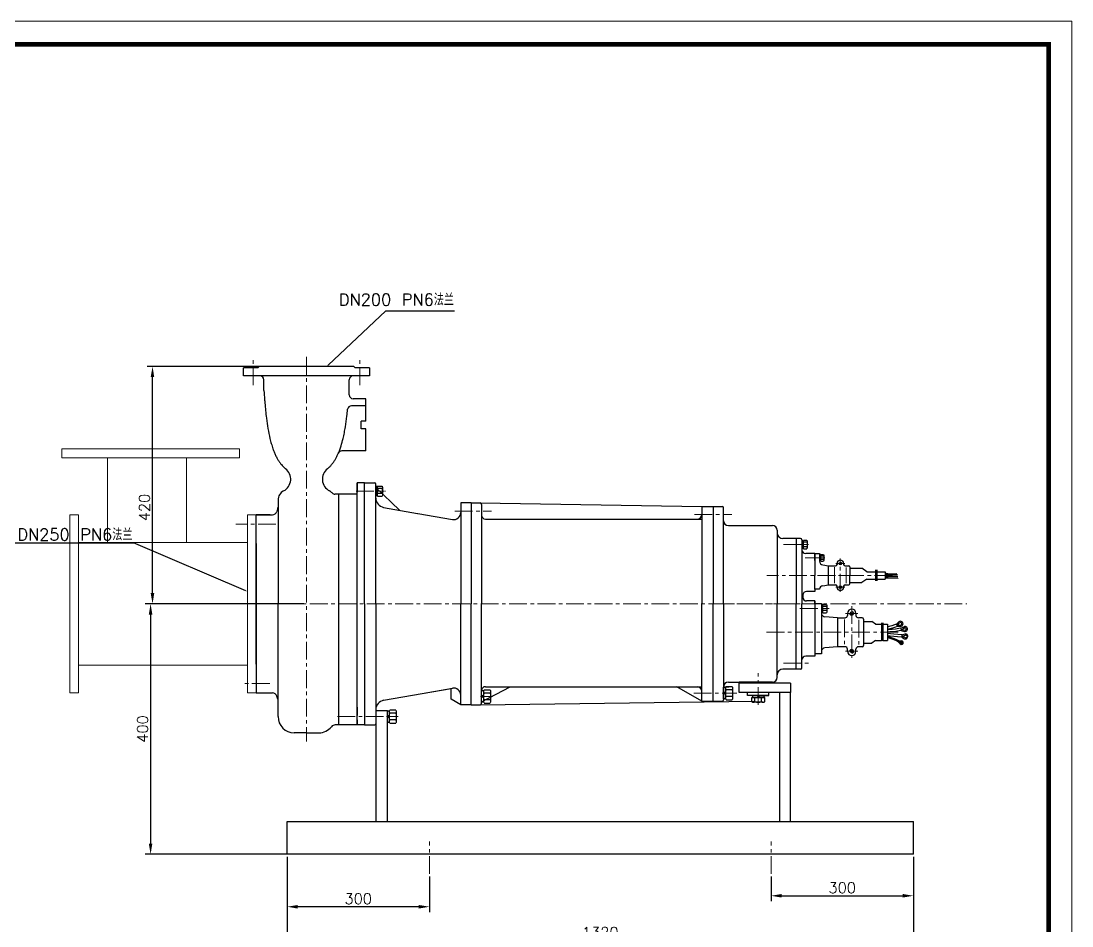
# Model space of a CAD drawing. Header units: millimetres. Extents: x 1533 to 5666, y 876 to 3797.
# Drawn here: x 3451 to 5666, y 1891 to 3797 of the extents above; entities that cross this region are included whole.
import ezdxf
from ezdxf import colors
from ezdxf.entities.mleader import LeaderData, LeaderLine
from ezdxf.enums import TextEntityAlignment as Align
from ezdxf.math import Vec2, Vec3

# ---------------------------------------------------------------- set-up
doc = ezdxf.new("R2010")
doc.units = ezdxf.units.MM
doc.header["$LTSCALE"] = 30
for name, pattern in [('F', [0.75, 0.5, -0.25]), ('G', [2, 1.25, -0.25, 0.25, -0.25]), ('PHANTOM', [2.5, 1.25, -0.25, 0.25, -0.25, 0.25, -0.25]), ('点画线', [18, 12, -2, 2, -2])]:
    doc.linetypes.add(name, pattern=pattern)
for name, color, linetype, lineweight in [('01', 7, 'Continuous', 30), ('02', 1, 'Continuous', 15), ('03C', 3, 'Continuous', 15), ('05', 4, 'G', 15), ('中心线层', 1, '点画线', 15), ('尺寸线层', 3, 'Continuous', 15), ('粗实线层', 7, 'Continuous', 30)]:
    doc.layers.add(name, color=color, linetype=linetype, lineweight=lineweight)
for name, color, linetype in [('04', 2, 'F'), ('16', 7, 'Continuous'), ('2细线层', 4, 'Continuous'), ('6文字层', 3, 'Continuous'), ('XS', 7, 'Continuous'), ('图层1', 3, 'PHANTOM')]:
    doc.layers.add(name, color=color, linetype=linetype)
doc.styles.get("Standard").update_dxf_attribs({"font": 'txt', "bigfont": 'gbcbig.shx'})
doc.dimstyles.new('ISO-25', dxfattribs={"dimtxt": 2.5, "dimasz": 2.5, "dimexe": 1.25, "dimexo": 0.625, "dimtad": 1, "dimtxsty": 'Standard', "dimcen": 2.5, "dimadec": 0, "dimazin": 0, "dimtfac": 1, "dimtmove": 0, "dimatfit": 3, "dimfxl": 1, "dimarcsym": 0})

# ---------------------------------------------------------------- blocks, each defined once
blk = doc.blocks.new('1')
at = {"const_width": 9.31}
blk.add_lwpolyline([(76664.4, 9220.5), (80296.5, 9220.5), (80296.5, 6547.7), (76664.4, 6547.7)], close=True, dxfattribs=at)
at = {"layer": '尺寸线层'}
for p in [(76431.6, 9267), (80343, 6501.1)]:
    blk.add_line(p, (80343, 9267), dxfattribs=at)
at = {"layer": '2细线层', "ltscale": 0.5, "width": 0.707}
for tag, p in [('比例', (80241.9, 6756.8)), ('设计', (78860.9, 6706.9)), ('标准化', (79205.2, 6708.2)), ('校对', (78859.8, 6663.9)), ('审定', (79208.1, 6663.5)), ('审核', (78858.1, 6615.9)), ('批准', (79209.6, 6615.8)), ('会签', (78857, 6571.6)), ('日期', (79210.6, 6572))]:
    blk.add_attdef(tag, text='', height=32.6, dxfattribs=at).set_placement(p, align=Align.MIDDLE_CENTER)
at = {"layer": '6文字层', "width": 0.707}
blk.add_attdef('代号', (76966, 9184), '', height=46.6, rotation=180, dxfattribs=at)
at = {"layer": '6文字层', "ltscale": 0.5, "width": 0.707}
blk.add_attdef('编码', text='', height=46.6, dxfattribs=at).set_placement((79516, 6587.8), align=Align.MIDDLE_CENTER)
at = {"layer": '尺寸线层'}
for tag, height, width, p in [('图号', 46.6, 0.707, (80016.1, 6899.9)), ('图样名称', 46.6, 0.707, (79517.2, 6858.4)), ('重量', 32.6, 0.707, (80124.7, 6756.9)), ('材料', 46.6, 0.707, (79518.9, 6698.8)), ('杭州西子泵业有限公司', 65.2, 0.6, (80011.8, 6606.5))]:
    blk.add_attdef(tag, text='', height=height, dxfattribs=dict(at, width=width)).set_placement(p, align=Align.MIDDLE_CENTER)
blk = doc.blocks.new('*U4', base_point=(34.3, 23.6))
at = {"layer": '01'}
for p, q in [((34.3, 27.7), (22.1, 27.7)), ((22.1, 27.7), (22.1, 23.6)), ((22.1, 23.6), (34.3, 23.6)), ((34.3, 23.6), (31.9, 27.7)), ((34.3, 27.7), (36.6, 23.6)), ((46.5, 27.7), (34.3, 27.7)), ((34.3, 23.6), (46.5, 23.6)), ((46.5, 23.6), (46.5, 27.7))]:
    blk.add_line(p, q, dxfattribs=at)
at = {"layer": '05'}
blk.add_line((34.3, 29.8), (34.3, 21.5), dxfattribs=at)
blk = doc.blocks.new('*X5')
at = {"layer": '中心线层', "linetype": '点画线', "lineweight": 18}
blk.add_line((0, -4), (0, 18.8), dxfattribs=at)
at = {"layer": '粗实线层'}
for p, q in [((-13.9, 1), (-13.9, 13.8)), ((10.4, 14.8), (-10.4, 14.8)), ((10.4, 0), (-10.4, 0)), ((-6.9, 13.8), (-6.9, 1)), ((6.9, 13.8), (6.9, 1)), ((10.4, 0), (10.4, 0)), ((13.9, 1), (13.9, 13.8))]:
    blk.add_line(p, q, dxfattribs=at)
for centre, radius, start, end in [((-10.4, 8.4), 6.38, 57.1328, 122.8672), ((-10.4, 6.4), 6.38, 237.1328, 302.8672), ((0, -9.2), 24, 73.2213, 106.7787), ((0, 24), 24, 253.2213, 286.7787), ((10.4, 8.4), 6.38, 57.1328, 122.8672), ((10.4, 6.4), 6.38, 237.1328, 302.8672)]:
    blk.add_arc(centre, radius, start, end, dxfattribs=at)
blk = doc.blocks.new('*X3')
at = {"layer": '中心线层', "linetype": '点画线', "lineweight": 18}
blk.add_line((0, -3), (0, 13.8), dxfattribs=at)
at = {"layer": '粗实线层'}
for p, q in [((-10.4, 0.8), (-10.4, 10)), ((7.8, 10.8), (-7.8, 10.8)), ((7.8, 0), (-7.8, 0)), ((-5.2, 10), (-5.2, 0.8)), ((5.2, 10), (5.2, 0.8)), ((7.8, 0), (7.8, 0)), ((10.4, 0.8), (10.4, 10))]:
    blk.add_line(p, q, dxfattribs=at)
for centre, radius, start, end in [((-7.8, 6), 4.79, 57.1328, 122.8672), ((-7.8, 4.8), 4.79, 237.1328, 302.8672), ((0, -7.2), 18, 73.2213, 106.7787), ((0, 18), 18, 253.2213, 286.7787), ((7.8, 6), 4.79, 57.1328, 122.8672), ((7.8, 4.8), 4.79, 237.1328, 302.8672)]:
    blk.add_arc(centre, radius, start, end, dxfattribs=at)
blk = doc.blocks.new('*U6', base_point=(34.3, 23.6))
at = {"layer": '01'}
for p, q in [((34.3, 27.7), (22.1, 27.7)), ((22.1, 27.7), (22.1, 23.6)), ((22.1, 23.6), (34.3, 23.6)), ((34.3, 23.6), (31.9, 27.7)), ((34.3, 27.7), (36.6, 23.6)), ((46.5, 27.7), (34.3, 27.7)), ((34.3, 23.6), (46.5, 23.6)), ((46.5, 23.6), (46.5, 27.7))]:
    blk.add_line(p, q, dxfattribs=at)
at = {"layer": '05'}
blk.add_line((34.3, 29.8), (34.3, 21.5), dxfattribs=at)
blk = doc.blocks.new('*X7')
at = {"layer": '中心线层', "linetype": '点画线', "lineweight": 18}
blk.add_line((0, -4), (0, 18.8), dxfattribs=at)
at = {"layer": '粗实线层'}
for p, q in [((-13.9, 1), (-13.9, 13.8)), ((10.4, 14.8), (-10.4, 14.8)), ((10.4, 0), (-10.4, 0)), ((-6.9, 13.8), (-6.9, 1)), ((6.9, 13.8), (6.9, 1)), ((10.4, 0), (10.4, 0)), ((13.9, 1), (13.9, 13.8))]:
    blk.add_line(p, q, dxfattribs=at)
for centre, radius, start, end in [((-10.4, 8.4), 6.38, 57.1328, 122.8672), ((-10.4, 6.4), 6.38, 237.1328, 302.8672), ((0, -9.2), 24, 73.2213, 106.7787), ((0, 24), 24, 253.2213, 286.7787), ((10.4, 8.4), 6.38, 57.1328, 122.8672), ((10.4, 6.4), 6.38, 237.1328, 302.8672)]:
    blk.add_arc(centre, radius, start, end, dxfattribs=at)
blk = doc.blocks.new('*X8')
at = {"layer": '中心线层', "linetype": '点画线', "lineweight": 18}
blk.add_line((0, -3), (0, 13.8), dxfattribs=at)
at = {"layer": '粗实线层'}
for p, q in [((-10.4, 0.8), (-10.4, 10)), ((7.8, 10.8), (-7.8, 10.8)), ((7.8, 0), (-7.8, 0)), ((-5.2, 10), (-5.2, 0.8)), ((5.2, 10), (5.2, 0.8)), ((7.8, 0), (7.8, 0)), ((10.4, 0.8), (10.4, 10))]:
    blk.add_line(p, q, dxfattribs=at)
for centre, radius, start, end in [((-7.8, 6), 4.79, 57.1328, 122.8672), ((-7.8, 4.8), 4.79, 237.1328, 302.8672), ((0, -7.2), 18, 73.2213, 106.7787), ((0, 18), 18, 253.2213, 286.7787), ((7.8, 6), 4.79, 57.1328, 122.8672), ((7.8, 4.8), 4.79, 237.1328, 302.8672)]:
    blk.add_arc(centre, radius, start, end, dxfattribs=at)
blk = doc.blocks.new('*X10')
at = {"layer": '中心线层', "linetype": '点画线', "lineweight": 18}
blk.add_line((0, -2.5), (0, 10.9), dxfattribs=at)
at = {"layer": '粗实线层'}
for p, q in [((-9.2, 0.7), (-9.2, 7.7)), ((6.9, 8.4), (-6.9, 8.4)), ((6.9, 0), (-6.9, 0)), ((-4.6, 7.7), (-4.6, 0.7)), ((4.6, 7.7), (4.6, 0.7)), ((6.9, 0), (6.9, 0)), ((9.2, 0.7), (9.2, 7.7))]:
    blk.add_line(p, q, dxfattribs=at)
for centre, radius, start, end in [((-6.9, 4.4), 4.02, 54.97, 125.03), ((-6.9, 4), 4.02, 234.97, 305.03), ((0, -6.6), 15, 72.0661, 107.9339), ((0, 15), 15, 252.0661, 287.9339), ((6.9, 4.4), 4.02, 54.97, 125.03), ((6.9, 4), 4.02, 234.97, 305.03)]:
    blk.add_arc(centre, radius, start, end, dxfattribs=at)
blk = doc.blocks.new('*X9')
at = {"layer": '中心线层', "linetype": '点画线', "lineweight": 18}
blk.add_line((0, -3), (0, 5.1), dxfattribs=at)
at = {"layer": '粗实线层'}
for p, q in [((-6.1, 2.1), (6.1, 2.1)), ((-6.1, 0), (-6.1, 2.1)), ((-6.1, 0), (6.1, 0)), ((-0.5, 0), (-1.1, 2.1)), ((0.5, 0.3), (0, 2.1)), ((0.5, 0), (0.5, 0.3)), ((6.1, 0), (6.1, 2.1))]:
    blk.add_line(p, q, dxfattribs=at)
blk = doc.blocks.new('*D11')
at = {"layer": 'Defpoints', "color": 0, "transparency": 16777216}
for p in [(3727.8, 3069.3), (4052.4, 3069.3), (4052.4, 2569.3)]:
    blk.add_point(p, dxfattribs=at)
at = {"layer": '尺寸线层', "color": 0, "lineweight": -2, "transparency": 16777216}
for p, q in [((4046.8, 3069.3), (3716.5, 3069.3)), ((3727.8, 2591.8), (3727.8, 3046.8)), ((4046.8, 2569.3), (3716.5, 2569.3))]:
    blk.add_line(p, q, dxfattribs=at)
at = {"layer": '尺寸线层', "color": 0, "transparency": 16777216}
for points in [[(3724, 3046.8), (3731.5, 3046.8), (3727.8, 3069.3)], [(3724, 2591.8), (3731.5, 2591.8), (3727.8, 2569.3)]]:
    blk.add_solid(points, dxfattribs=at)
at = {"layer": '尺寸线层', "color": 0, "transparency": 16777216, "insert": (3710.9, 2772.2), "char_height": 22.5, "attachment_point": 5, "rotation": 90, "bg_fill": 3, "box_fill_scale": 1.1, "bg_fill_color": 256, "bg_fill_true_color": 13158600, "bg_fill_transparency": 0}
blk.add_mtext('\\A1;420', dxfattribs=at)
blk = doc.blocks.new('*D12')
at = {"layer": 'Defpoints', "color": 0, "transparency": 16777216}
for p in [(3819.5, 2569.3), (3723.8, 2041.9), (4064.6, 2041.9)]:
    blk.add_point(p, dxfattribs=at)
at = {"layer": '尺寸线层', "color": 0, "lineweight": -2, "transparency": 16777216}
for p, q in [((3813.8, 2569.3), (3712.5, 2569.3)), ((3723.8, 2546.8), (3723.8, 2064.4)), ((4059, 2041.9), (3712.5, 2041.9))]:
    blk.add_line(p, q, dxfattribs=at)
at = {"layer": '尺寸线层', "color": 0, "transparency": 16777216}
for points in [[(3720, 2546.8), (3727.5, 2546.8), (3723.8, 2569.3)], [(3720, 2064.4), (3727.5, 2064.4), (3723.8, 2041.9)]]:
    blk.add_solid(points, dxfattribs=at)
at = {"layer": '尺寸线层', "color": 0, "transparency": 16777216, "insert": (3706.9, 2305.6), "char_height": 22.5, "attachment_point": 5, "rotation": 90, "bg_fill": 3, "box_fill_scale": 1.1, "bg_fill_color": 256, "bg_fill_true_color": 13158600, "bg_fill_transparency": 16516296}
blk.add_mtext('\\A1;400', dxfattribs=at)
blk = doc.blocks.new('*D23')
at = {"layer": 'Defpoints', "color": 0, "transparency": 16777216}
for p in [(4011.4, 2041.9), (5331.4, 2041.9), (5331.4, 1860.2)]:
    blk.add_point(p, dxfattribs=at)
at = {"layer": '尺寸线层', "color": 0, "lineweight": -2, "transparency": 16777216}
for p, q in [((4011.4, 2036.2), (4011.4, 1848.9)), ((5331.4, 2036.2), (5331.4, 1848.9)), ((4033.9, 1860.2), (5308.9, 1860.2))]:
    blk.add_line(p, q, dxfattribs=at)
at = {"layer": '尺寸线层', "color": 0, "transparency": 16777216}
for points in [[(4033.9, 1863.9), (4033.9, 1856.4), (4011.4, 1860.2)], [(5308.9, 1863.9), (5308.9, 1856.4), (5331.4, 1860.2)]]:
    blk.add_solid(points, dxfattribs=at)
at = {"layer": '尺寸线层', "color": 0, "transparency": 16777216, "insert": (4671.4, 1877), "char_height": 22.5, "attachment_point": 5, "bg_fill": 3, "box_fill_scale": 1.1, "bg_fill_color": 256, "bg_fill_true_color": 13158600, "bg_fill_transparency": 4950788}
blk.add_mtext('\\A1;1320', dxfattribs=at)
blk = doc.blocks.new('*D24')
at = {"layer": 'Defpoints', "color": 0, "transparency": 16777216}
for p in [(4011.4, 2000.2), (4311.4, 2000.2), (4011.4, 1931.2)]:
    blk.add_point(p, dxfattribs=at)
at = {"layer": '尺寸线层', "color": 0, "lineweight": -2, "transparency": 16777216}
for p, q in [((4011.4, 1994.6), (4011.4, 1919.9)), ((4311.4, 1994.6), (4311.4, 1919.9)), ((4288.9, 1931.2), (4033.9, 1931.2))]:
    blk.add_line(p, q, dxfattribs=at)
at = {"layer": '尺寸线层', "color": 0, "transparency": 16777216}
for points in [[(4033.9, 1934.9), (4033.9, 1927.4), (4011.4, 1931.2)], [(4288.9, 1934.9), (4288.9, 1927.4), (4311.4, 1931.2)]]:
    blk.add_solid(points, dxfattribs=at)
at = {"layer": '尺寸线层', "color": 0, "transparency": 16777216, "insert": (4161.4, 1948), "char_height": 22.5, "attachment_point": 5, "bg_fill": 3, "box_fill_scale": 1.1, "bg_fill_color": 256, "bg_fill_true_color": 13158600, "bg_fill_transparency": 2917724}
blk.add_mtext('\\A1;300', dxfattribs=at)
blk = doc.blocks.new('*D25')
at = {"layer": 'Defpoints', "color": 0, "transparency": 16777216}
for p in [(5031.4, 2000.2), (5331.4, 2000.2), (5331.4, 1954.3)]:
    blk.add_point(p, dxfattribs=at)
at = {"layer": '尺寸线层', "color": 0, "lineweight": -2, "transparency": 16777216}
for p, q in [((5031.4, 1994.6), (5031.4, 1943.1)), ((5331.4, 1994.6), (5331.4, 1943.1)), ((5053.9, 1954.3), (5308.9, 1954.3))]:
    blk.add_line(p, q, dxfattribs=at)
at = {"layer": '尺寸线层', "color": 0, "transparency": 16777216}
for points in [[(5053.9, 1958.1), (5053.9, 1950.6), (5031.4, 1954.3)], [(5308.9, 1958.1), (5308.9, 1950.6), (5331.4, 1954.3)]]:
    blk.add_solid(points, dxfattribs=at)
at = {"layer": '尺寸线层', "color": 0, "transparency": 16777216, "insert": (5181.4, 1971.2), "char_height": 22.5, "attachment_point": 5, "bg_fill": 3, "box_fill_scale": 1.1, "bg_fill_color": 256, "bg_fill_true_color": 13158600, "bg_fill_transparency": 4456513}
blk.add_mtext('\\A1;300', dxfattribs=at)

msp = doc.modelspace()

# ---------------------------------------------------------------- linework, layer by layer
at = {"color": 3}
msp.add_line((4219.287, 3186.391), (4364.347, 3186.391), dxfattribs=at)
at = {"color": 0}
for p, q in [((3919.896, 3049.289), (3919.896, 3066.289)), ((3949.896, 3066.289), (3919.896, 3066.289)), ((3952.896, 3069.289), (3949.896, 3066.289)), ((4151.896, 3069.289), (3952.896, 3069.289)), ((4151.896, 3069.289), (4154.896, 3066.289)), ((4184.896, 3066.289), (4154.896, 3066.289)), ((4184.896, 3066.289), (4184.896, 3049.289)), ((4052.396, 3049.289), (3919.896, 3049.289)), ((4184.896, 3049.289), (4052.396, 3049.289)), ((4159.396, 2569.289), (4159.396, 2800.289)), ((3992.377, 2787.78), (3992.377, 2569.289)), ((3992.396, 2331.676), (3992.396, 2569.289)), ((4120.738, 2314.289), (4120.738, 2569.289)), ((4159.396, 2314.289), (4159.396, 2569.289)), ((4159.396, 2314.289), (4112.834, 2314.289)), ((4159.396, 2314.289), (4120.944, 2314.289)), ((4052.396, 2297.676), (4026.396, 2297.676)), ((4052.396, 2297.676), (4078.396, 2297.676))]:
    msp.add_line(p, q, dxfattribs=at)
at = {"ltscale": 5}
for p, q in [((3962.396, 3018.703), (3962.396, 3041.289)), ((4142.396, 3009.289), (4142.396, 3041.289))]:
    msp.add_line(p, q, dxfattribs=at)
at = {"color": 7, "linetype": 'Continuous'}
for p, q in [((4177.396, 3001.289), (4150.396, 3001.289)), ((4177.396, 2954.289), (4177.396, 3001.289)), ((4177.396, 2986.289), (4146.957, 2986.289)), ((4167.396, 2938.289), (4167.396, 2954.289)), ((4177.396, 2954.289), (4167.396, 2954.289)), ((4177.396, 2938.289), (4167.396, 2938.289)), ((4177.396, 2891.289), (4177.396, 2938.289)), ((4177.396, 2891.289), (4126.889, 2891.289))]:
    msp.add_line(p, q, dxfattribs=at)
for p, q in [((3991.933, 2770.11), (3990.001, 2763.843)), ((4418.396, 2781.789), (4885.396, 2774.289)), ((3946.396, 2756.789), (3980.445, 2756.789)), ((3946.396, 2736.789), (3946.396, 2756.789)), ((3946.396, 2569.289), (3946.396, 2736.789)), ((3946.396, 2569.289), (3946.396, 2381.789)), ((5072.674, 2402.289), (5072.674, 2382.289)), ((3946.396, 2381.789), (3980.445, 2381.789)), ((3991.952, 2368.408), (3990.001, 2374.736)), ((4418.396, 2356.789), (4995.396, 2364.289)), ((4011.396, 2041.863), (4011.396, 2110.494)), ((5331.396, 2041.863), (5331.396, 2110.494))]:
    msp.add_line(p, q)
for points in [[(5072.674, 2382.289), (5049.068, 2382.289), (5049.068, 2110.494), (5072.674, 2110.494)], [(4222.908, 2343.989), (4198.396, 2343.989), (4198.396, 2110.494), (4222.908, 2110.494)]]:
    msp.add_lwpolyline(points, close=True)
for centre, radius, start, end in [((3954.396, 3041.289), 8, 0, 90), ((4150.396, 3041.289), 8, 90, 180), ((3991.086, 2832.023), 28, 297.764194, 51.775122), ((4113.706, 2832.023), 28, 128.224025, 242.235779), ((3982.377, 2773.056), 10, 342.862434, 360), ((3980.445, 2766.789), 10, 270, 342.862434), ((3980.445, 2371.789), 10, 17.137566, 90), ((3982.396, 2365.462), 10, 0, 17.137566)]:
    msp.add_arc(centre, radius, start, end)
at = {"ltscale": 5}
msp.add_arc((4150.396, 3009.289), 8, 180, 270, dxfattribs=at)
at = {"color": 7, "linetype": 'Continuous'}
for centre, end in [((4146.957, 2978.289), 174.405777), ((4126.889, 2883.289), 156.925183)]:
    msp.add_arc(centre, 8, 90, end, dxfattribs=at)
at = {"color": 0}
for centre, radius, start, end in [((4014.377, 2787.78), 22, 117.764194, 180), ((4090.415, 2787.78), 22, 43.129374, 62.235779), ((4112.309, 2808.289), 8, 223.129374, 270), ((4026.396, 2331.676), 34, 180, 270), ((4078.396, 2331.676), 34, 270, 321.506654), ((4112.834, 2304.289), 10, 90, 141.506654)]:
    msp.add_arc(centre, radius, start, end, dxfattribs=at)
at = {"color": 7, "linetype": 'Continuous'}
for points, knots in [([(3962.396, 3018.703), (3962.906, 3012.145), (3963.389, 3006.16), (3964.118, 2997.525), (3964.346, 2994.877), (3964.579, 2992.23)], [0, 0, 0, 0, 0.69337124, 0.69337124, 1, 1, 1, 1]), ([(3964.579, 2992.23), (3965.042, 2986.96), (3965.531, 2981.676), (3966.598, 2971.075), (3967.178, 2965.757), (3968.72, 2953.156), (3969.744, 2945.856), (3972.202, 2931.477), (3973.618, 2924.4), (3975.353, 2917.321)], [0, 0, 0, 0, 0.21416612, 0.21416612, 0.42833225, 0.42833225, 0.71976441, 0.71976441, 1, 1, 1, 1]), ([(4129.439, 2917.321), (4130.45, 2921.449), (4131.353, 2925.577), (4132.986, 2933.819), (4133.716, 2937.934), (4135.585, 2949.509), (4136.57, 2956.946), (4138, 2969.269), (4138.516, 2974.176), (4138.995, 2979.069)], [0, 0, 0, 0, 0.163413322, 0.163413322, 0.326826643, 0.326826643, 0.624218653, 0.624218653, 0.822134713, 0.822134713, 0.822134713, 0.822134713]), ([(3975.353, 2917.321), (3976.217, 2913.796), (3977.148, 2910.263), (3979.193, 2903.181), (3980.306, 2899.632), (3982.343, 2893.793), (3983.191, 2891.51), (3985.025, 2886.933), (3986.009, 2884.642), (3988.158, 2880.055), (3989.32, 2877.765), (3991.601, 2873.691), (3992.674, 2871.909), (3994.997, 2868.368), (3996.251, 2866.605), (3998.224, 2864.097), (3998.856, 2863.328), (3999.511, 2862.567)], [0, 0, 0, 0, 0.19424239, 0.19424239, 0.38848478, 0.38848478, 0.51290841, 0.51290841, 0.63733203, 0.63733203, 0.76175566, 0.76175566, 0.85911769, 0.85911769, 0.95647972, 0.95647972, 1, 1, 1, 1]), ([(4105.281, 2862.567), (4106.849, 2864.388), (4108.282, 2866.255), (4110.965, 2870.086), (4112.207, 2872.048), (4114.511, 2875.996), (4115.569, 2877.976), (4117.54, 2881.94), (4118.453, 2883.926), (4120.465, 2888.594), (4121.518, 2891.281), (4123.463, 2896.632), (4124.358, 2899.306), (4126.8, 2907.103), (4128.19, 2912.221), (4129.439, 2917.321)], [0, 0, 0, 0, 0.10414905, 0.10414905, 0.21178311, 0.21178311, 0.31941717, 0.31941717, 0.42705122, 0.42705122, 0.57301973, 0.57301973, 0.71898824, 0.71898824, 1, 1, 1, 1]), ([(3999.511, 2862.567), (4001.259, 2860.536), (4003.145, 2858.59), (4006.215, 2855.813), (4007.294, 2854.899), (4008.411, 2854.02)], [0, 0, 0, 0, 0.164168335, 0.164168335, 0.248430958, 0.248430958, 0.248430958, 0.248430958]), ([(4096.419, 2854.02), (4098.108, 2855.35), (4099.71, 2856.757), (4102.667, 2859.62), (4104.03, 2861.07), (4105.318, 2862.567)], [0.751565166, 0.751565166, 0.751565166, 0.751565166, 0.879007723, 0.879007723, 1, 1, 1, 1])]:
    msp.add_open_spline(points, degree=3, knots=knots, dxfattribs=at)
at = {"layer": '01'}
for p, q in [((4159.396, 2806.789), (4159.396, 2824.289)), ((4174.396, 2824.289), (4159.396, 2824.289)), ((4174.396, 2824.289), (4159.396, 2824.289)), ((4174.396, 2811.889), (4174.396, 2824.289)), ((4174.396, 2824.289), (4196.396, 2824.289)), ((4174.396, 2804.289), (4174.396, 2824.289)), ((4198.396, 2569.289), (4198.396, 2822.289)), ((4248.396, 2766.511), (4198.396, 2814.289)), ((4120.738, 2569.289), (4120.738, 2800.289)), ((4159.396, 2569.289), (4159.396, 2806.789)), ((4159.396, 2569.289), (4159.396, 2804.289)), ((4174.396, 2770.289), (4174.396, 2804.289)), ((4174.396, 2569.289), (4174.396, 2801.67)), ((4214.923, 2772.413), (4286.528, 2759.788)), ((4399.396, 2781.789), (4377.396, 2781.789)), ((4399.396, 2781.789), (4377.396, 2781.789)), ((4377.396, 2781.789), (4377.396, 2569.289)), ((4399.396, 2781.789), (4399.396, 2569.289)), ((4399.396, 2781.789), (4418.396, 2781.789)), ((4421.396, 2778.789), (4421.396, 2569.289)), ((4885.396, 2774.289), (4885.396, 2569.289)), ((4885.396, 2774.289), (4928.396, 2774.289)), ((4909.396, 2774.289), (4909.396, 2569.289)), ((3975.418, 2756.789), (3946.396, 2756.789)), ((4286.686, 2759.76), (4359.791, 2746.869)), ((4429.396, 2747.789), (4885.396, 2747.789)), ((5044.396, 2724.289), (5044.396, 2569.289)), ((5084.396, 2706.789), (5056.396, 2706.789)), ((5093.396, 2706.789), (5084.396, 2706.789)), ((5084.396, 2706.789), (5084.396, 2569.289)), ((5096.396, 2703.789), (5096.396, 2569.289)), ((5123.509, 2675.289), (5104.396, 2675.289)), ((5123.396, 2675.289), (5123.396, 2629.289)), ((5123.396, 2675.289), (5133.396, 2675.289)), ((5123.396, 2660.789), (5123.396, 2675.289)), ((5133.396, 2675.289), (5133.396, 2659.047)), ((5133.396, 2674.623), (5133.396, 2658.926)), ((5140.232, 2651.132), (5152.762, 2649.289)), ((5152.396, 2629.289), (5152.396, 2649.35)), ((5152.762, 2649.289), (5167.396, 2649.289)), ((5170.396, 2654.289), (5170.396, 2652.289)), ((5184.396, 2654.289), (5184.396, 2652.289)), ((5187.396, 2649.289), (5195.396, 2649.289)), ((5197.396, 2647.289), (5197.396, 2629.289)), ((5197.396, 2644.289), (5223.042, 2644.289)), ((5233.396, 2637.039), (5223.042, 2644.289)), ((5233.396, 2637.039), (5251.737, 2637.039)), ((5254.281, 2637.039), (5272.007, 2637.039)), ((5272.007, 2637.039), (5272.007, 2621.539)), ((5123.396, 2600.289), (5123.396, 2629.289)), ((5152.396, 2609.229), (5152.396, 2629.289)), ((5197.396, 2611.289), (5197.396, 2629.289)), ((5197.396, 2614.289), (5223.042, 2614.289)), ((5233.396, 2621.539), (5223.042, 2614.289)), ((5233.396, 2621.539), (5251.737, 2621.539)), ((5254.281, 2621.539), (5272.007, 2621.539)), ((5123.396, 2595.289), (5106.396, 2595.289)), ((5133.432, 2600.289), (5123.396, 2600.289)), ((5123.396, 2600.289), (5123.396, 2595.289)), ((5140.232, 2607.447), (5152.762, 2609.289)), ((5152.762, 2609.289), (5167.396, 2609.289)), ((5170.396, 2604.289), (5170.396, 2606.289)), ((5184.396, 2604.289), (5184.396, 2606.289)), ((5187.396, 2609.289), (5195.396, 2609.289)), ((5098.396, 2587.289), (5098.396, 2583.289)), ((5123.396, 2575.289), (5106.396, 2575.289)), ((5123.396, 2575.289), (5123.396, 2509.289)), ((5123.396, 2570.289), (5123.396, 2575.289)), ((5123.396, 2570.289), (5137.396, 2570.289)), ((5137.396, 2570.289), (5137.396, 2509.289)), ((4174.396, 2569.289), (4174.396, 2314.289)), ((4198.396, 2569.289), (4198.396, 2316.289)), ((4377.396, 2356.789), (4377.396, 2569.289)), ((4399.396, 2356.789), (4399.396, 2569.289)), ((4421.396, 2361.289), (4421.396, 2569.289)), ((4421.396, 2359.789), (4421.396, 2569.289)), ((4885.396, 2364.289), (4885.396, 2569.289)), ((4909.396, 2364.289), (4909.396, 2569.289)), ((5044.396, 2414.289), (5044.396, 2569.289)), ((5084.396, 2444.289), (5084.396, 2569.289)), ((5096.396, 2434.789), (5096.396, 2569.289)), ((5192.396, 2549.289), (5192.396, 2544.789)), ((5210.396, 2549.289), (5210.396, 2544.789)), ((5171.682, 2539.789), (5144.744, 2541.993)), ((5171.396, 2539.813), (5171.396, 2509.289)), ((5171.682, 2539.789), (5187.396, 2539.789)), ((5223.396, 2539.789), (5215.396, 2539.789)), ((5226.396, 2536.789), (5226.396, 2509.289)), ((5226.396, 2532.289), (5243.541, 2532.289)), ((5251.396, 2526.789), (5243.541, 2532.289)), ((5251.396, 2526.789), (5264.31, 2526.789)), ((5267.26, 2526.789), (5277.076, 2526.789)), ((5267.26, 2526.789), (5277.076, 2526.789)), ((5277.076, 2526.789), (5277.076, 2491.789)), ((5295.606, 2526.598), (5300.717, 2531.167)), ((5295.606, 2526.598), (5297.378, 2521.923)), ((5297.584, 2524.674), (5302.41, 2529.184)), ((5123.396, 2509.289), (5123.396, 2464.289)), ((5137.396, 2509.289), (5137.396, 2464.289)), ((5171.396, 2509.289), (5171.396, 2478.766)), ((5226.396, 2509.289), (5226.396, 2481.789)), ((5297.378, 2521.923), (5304.234, 2521.889)), ((5297.584, 2524.674), (5304.187, 2524.497)), ((5305.224, 2517.8), (5311.255, 2521.061)), ((5305.224, 2517.8), (5305.866, 2512.841)), ((5305.866, 2512.841), (5312.528, 2511.221)), ((5306.703, 2515.47), (5312.443, 2518.739)), ((5306.703, 2515.47), (5313.086, 2513.768)), ((5307.257, 2503.881), (5306.813, 2498.9)), ((5307.257, 2503.881), (5313.85, 2505.762)), ((5308.198, 2501.287), (5314.508, 2503.239)), ((5226.396, 2486.289), (5243.541, 2486.289)), ((5251.396, 2491.789), (5243.541, 2486.289)), ((5251.396, 2491.789), (5264.31, 2491.789)), ((5267.26, 2491.789), (5277.076, 2491.789)), ((5267.26, 2491.789), (5277.076, 2491.789)), ((5300.372, 2491.678), (5299.356, 2489.394)), ((5299.356, 2489.394), (5303.343, 2485.024)), ((5300.372, 2491.678), (5306.288, 2491.64)), ((5301.554, 2489.784), (5306.012, 2490.223)), ((5301.554, 2489.784), (5304.212, 2486.177)), ((5306.813, 2498.9), (5312.967, 2495.88)), ((5308.198, 2501.287), (5314.062, 2498.247)), ((5123.396, 2459.289), (5104.396, 2459.289)), ((5137.396, 2464.289), (5123.396, 2464.289)), ((5123.396, 2464.289), (5123.396, 2459.289)), ((5171.682, 2478.789), (5144.744, 2476.585)), ((5187.396, 2478.789), (5171.682, 2478.789)), ((5192.396, 2469.289), (5192.396, 2473.789)), ((5210.396, 2469.289), (5210.396, 2473.789)), ((5223.396, 2478.789), (5215.396, 2478.789)), ((5084.396, 2431.789), (5084.396, 2444.289)), ((5084.396, 2431.789), (5056.396, 2431.789)), ((5093.396, 2431.789), (5084.396, 2431.789)), ((4421.396, 2362.789), (4481.396, 2394.789)), ((4429.396, 2394.789), (4885.396, 2394.789)), ((4832.568, 2394.789), (4871.396, 2394.789)), ((4885.396, 2364.289), (4832.568, 2394.789)), ((4931.396, 2394.789), (4942.568, 2394.789)), ((5004.396, 2404.289), (4964.396, 2404.289)), ((5031.896, 2404.289), (4988.396, 2404.289)), ((5046.327, 2402.289), (5004.396, 2402.289)), ((5034.396, 2404.289), (5031.896, 2404.289)), ((4214.923, 2366.165), (4357.396, 2391.287)), ((4296.396, 2380.531), (4359.791, 2391.709)), ((4357.396, 2368.336), (4357.396, 2391.287)), ((4986.396, 2382.289), (4964.396, 2382.289)), ((5026.896, 2376.274), (4981.896, 2376.274)), ((4992.196, 2376.274), (4992.196, 2372.174)), ((5004.396, 2376.274), (4992.196, 2376.274)), ((4992.196, 2372.174), (5004.396, 2372.174)), ((5004.396, 2376.274), (5002.029, 2372.174)), ((5016.596, 2376.274), (5004.396, 2376.274)), ((5004.396, 2372.174), (5006.763, 2376.274)), ((5004.396, 2372.174), (5016.596, 2372.174)), ((5016.596, 2372.174), (5016.596, 2376.274)), ((5072.674, 2382.289), (5027.396, 2382.289)), ((4159.396, 2351.789), (4159.396, 2339.789)), ((4159.396, 2351.789), (4159.396, 2334.289)), ((4377.396, 2356.789), (4357.396, 2368.336)), ((4399.396, 2356.789), (4377.396, 2356.789)), ((4399.396, 2356.789), (4418.528, 2356.789)), ((4885.396, 2364.289), (4928.396, 2364.289)), ((4159.396, 2324.989), (4159.396, 2314.289)), ((4174.396, 2314.289), (4159.396, 2314.289)), ((4174.396, 2314.289), (4159.396, 2314.289)), ((4174.396, 2323.789), (4174.396, 2314.289)), ((4174.396, 2314.289), (4196.396, 2314.289))]:
    msp.add_line(p, q, dxfattribs=at)
at = {"layer": '01', "color": 0}
for q in [(4112.309, 2800.289), (4117.881, 2800.289)]:
    msp.add_line((4159.396, 2800.289), q, dxfattribs=at)
at = {"layer": '01'}
for points in [[(5295.76, 2526.736), (5291.863, 2525.259), (5285.919, 2523.085), (5286.056, 2523.088), (5280.381, 2521.389), (5277.076, 2520.399)], [(5297.455, 2521.779), (5293.787, 2520.437), (5287.61, 2518.335), (5281.847, 2516.608), (5277.076, 2515.18)], [(5305.232, 2517.738), (5300.458, 2517.121), (5293.525, 2516.273), (5286.852, 2515.554), (5280.982, 2515.198), (5277.076, 2514.873)], [(5305.997, 2512.795), (5301.082, 2512.16), (5294.096, 2511.305), (5287.346, 2510.578), (5281.416, 2510.217), (5277.076, 2509.856)], [(5307.257, 2503.881), (5298.676, 2504.647), (5290.355, 2505.392), (5282.99, 2506.311), (5277.076, 2506.835)], [(5306.813, 2498.9), (5298.231, 2499.667), (5289.908, 2500.412), (5282.546, 2501.331), (5277.076, 2501.815)], [(5300.372, 2491.678), (5295.043, 2494.05), (5289.416, 2496.397), (5283.201, 2498.694), (5277.076, 2501.018)], [(5299.356, 2489.394), (5294.053, 2491.754), (5288.501, 2494.07), (5282.384, 2496.331), (5277.076, 2498.349)]]:
    msp.add_lwpolyline(points, dxfattribs=at)
for centre, radius in [((5177.396, 2654.289), 2.4), ((5177.396, 2604.289), 2.4), ((5201.396, 2549.289), 3), ((5201.396, 2469.289), 3)]:
    msp.add_circle(centre, radius, dxfattribs=at)
for centre, radius, start, end in [((4196.396, 2822.289), 2, 0, 90), ((4218.396, 2792.11), 20, 180, 260), ((4418.396, 2778.789), 3, 0, 90), ((4928.396, 2771.289), 3, 0, 90), ((4362.396, 2761.641), 15, 260, 0), ((4429.396, 2755.789), 8, 180, 270), ((4875.396, 2757.789), 10, 270, 0), ((5034.396, 2724.289), 10, 0, 90), ((5056.396, 2718.789), 12, 180, 270), ((5093.396, 2703.789), 3, 0, 90), ((5104.396, 2683.289), 8, 180, 270), ((5141.396, 2659.047), 8, 180, 261.634114), ((5177.396, 2654.289), 7, 0, 180), ((5167.396, 2652.289), 3, 270, 0), ((5187.396, 2652.289), 3, 180, 270), ((5195.396, 2647.289), 2, 0, 90), ((5106.396, 2587.289), 8, 90, 180), ((5141.396, 2599.532), 8, 98.365886, 174.56691), ((5167.396, 2606.289), 3, 0, 90), ((5177.396, 2604.289), 7, 180, 0), ((5187.396, 2606.289), 3, 90, 180), ((5195.396, 2611.289), 2, 270, 0), ((5106.396, 2583.289), 8, 180, 270), ((5145.396, 2549.967), 8, 180, 265.322582), ((5201.396, 2549.289), 9, 0, 180), ((5187.396, 2544.789), 5, 270, 0), ((5215.396, 2544.789), 5, 180, 270), ((5223.396, 2536.789), 3, 0, 90), ((5304.259, 2527.205), 5.315, 269.72199, 131.793347), ((5304.259, 2527.205), 2.709, 268.459819, 133.055518), ((5313.784, 2516.386), 5.315, 256.331876, 118.403233), ((5313.784, 2516.386), 2.709, 255.069705, 119.665404), ((5314.457, 2500.728), 5.071, 252.916248, 96.876005), ((5315.309, 2500.651), 2.709, 242.598278, 107.193976), ((5223.396, 2481.789), 3, 270, 0), ((5306.263, 2487.688), 3.952, 222.380444, 89.636986), ((5306.263, 2487.688), 2.548, 216.38453, 95.6329), ((5104.396, 2451.289), 8, 90, 180), ((5145.396, 2468.612), 8, 94.677418, 180), ((5187.396, 2473.789), 5, 0, 90), ((5201.396, 2469.289), 9, 180, 0), ((5215.396, 2473.789), 5, 90, 180), ((5056.396, 2419.789), 12, 90, 180), ((5093.396, 2434.789), 3, 270, 0), ((4429.396, 2386.789), 8, 90, 180), ((4875.396, 2384.789), 10, 0, 90), ((5034.396, 2414.289), 10, 270, 360), ((4362.396, 2376.937), 15, 0, 100), ((4218.396, 2346.469), 20, 100, 180), ((4418.396, 2359.789), 3, 270, 0), ((4928.396, 2367.289), 3, 270, 0), ((4196.396, 2316.289), 2, 270, 0)]:
    msp.add_arc(centre, radius, start, end, dxfattribs=at)
at = {"layer": '02'}
for p, q in [((5304.635, 2488.311), (5304.635, 2487.165)), ((5305.183, 2488.586), (5305.183, 2486.844)), ((5305.735, 2488.998), (5305.735, 2486.34)), ((5305.735, 2487.715), (5307.933, 2487.715))]:
    msp.add_line(p, q, dxfattribs=at)
for points in [[(5296.255, 2633.303), (5274.216, 2633.596), (5272.007, 2633.606)], [(5297.688, 2631.217), (5277.785, 2631.482), (5273.955, 2631.499), (5272.007, 2631.492)], [(5297.688, 2629.376), (5277.785, 2629.641), (5273.955, 2629.658), (5272.007, 2629.651)], [(5298.322, 2626.941), (5277.767, 2627.215), (5273.954, 2627.231), (5272.007, 2627.224)], [(5298.653, 2624.905), (5278.417, 2625.175), (5274.587, 2625.191), (5272.007, 2625.182)], [(5299.286, 2622.896), (5278.399, 2623.175), (5274.587, 2623.191), (5272.007, 2623.182)]]:
    msp.add_lwpolyline(points, dxfattribs=at)
at = {"layer": '03C', "color": 0}
msp.add_line((3632.907, 2698.321), (3632.907, 2877.114), dxfattribs=at)
msp.add_lwpolyline([(3571.68, 2756.789), (3553.286, 2756.789), (3553.286, 2381.869), (3571.68, 2381.789)], close=True, dxfattribs=at)
at = {"layer": '04'}
msp.add_line((4159.396, 2334.289), (4159.396, 2569.289), dxfattribs=at)
at = {"layer": '05'}
for p, q in [((3939.896, 3030.136), (3939.896, 3085.442)), ((4052.396, 3089.483), (4052.396, 2279.184)), ((4164.896, 3030.136), (4164.896, 3085.442)), ((4156.735, 2806.789), (4218.812, 2806.789)), ((4364.827, 2764.289), (4442.371, 2764.289)), ((4869.949, 2757.289), (4948.995, 2757.289)), ((3987.776, 2736.789), (3903.554, 2736.789)), ((5057.573, 2694.289), (5111.544, 2694.289)), ((5103.296, 2666.289), (5146.557, 2666.289)), ((5177.396, 2594.87), (5177.396, 2664.721)), ((5165.396, 2612.734), (5165.396, 2646.2)), ((5168.139, 2654.289), (5187.157, 2654.289)), ((5189.396, 2612.573), (5189.396, 2646.002)), ((5287.084, 2629.289), (5022.505, 2629.289)), ((5173.375, 2629.289), (5195.843, 2629.289)), ((5168.139, 2604.289), (5187.157, 2604.289)), ((3819.463, 2569.289), (5034.471, 2569.289)), ((4916.804, 2569.289), (5444.318, 2569.289)), ((5069.248, 2569.289), (5093.095, 2569.289)), ((5092.353, 2559.289), (5153.965, 2559.289)), ((5214.474, 2549.289), (5188.311, 2549.289)), ((5201.396, 2564.633), (5201.396, 2455.847)), ((5186.396, 2536.607), (5186.396, 2482.184)), ((5216.396, 2535.84), (5216.396, 2482.312)), ((5299.503, 2509.289), (5020.626, 2509.289)), ((5214.474, 2469.289), (5188.311, 2469.289)), ((5057.573, 2444.289), (5111.544, 2444.289)), ((5004.396, 2356.255), (5004.396, 2423.408)), ((3974.963, 2401.789), (3918.295, 2401.789)), ((3974.963, 2401.789), (3918.295, 2401.789)), ((3974.963, 2401.789), (3918.295, 2401.789)), ((4868.359, 2381.289), (4959.429, 2381.289)), ((5004.396, 2374.221), (5004.396, 2381.086)), ((5004.396, 2370.079), (5004.396, 2378.37)), ((4117.418, 2331.789), (4224.524, 2331.789)), ((4311.396, 2000.191), (4311.396, 2068.822)), ((5031.396, 2000.191), (5031.396, 2068.822))]:
    msp.add_line(p, q, dxfattribs=at)
at = {"layer": '16'}
msp.add_line((4990.73, 2372.174), (5018.062, 2372.174), dxfattribs=at)
at = {"layer": 'XS'}
for p, q in [((5004.396, 2382.274), (4981.396, 2382.274)), ((4981.896, 2376.274), (4981.896, 2382.274)), ((5027.396, 2382.274), (5004.396, 2382.274)), ((5004.396, 2376.274), (5026.896, 2376.274)), ((5026.896, 2376.274), (5026.896, 2382.274))]:
    msp.add_line(p, q, dxfattribs=at)
at = {"layer": '图层1'}
for p, q in [((5251.737, 2641.04), (5251.737, 2618.074)), ((5254.281, 2641.202), (5254.281, 2618.074)), ((5264.31, 2529.039), (5264.31, 2489.539)), ((5267.26, 2529.039), (5267.26, 2489.539))]:
    msp.add_line(p, q, dxfattribs=at)
at = {"layer": '尺寸线层'}
for centre, radius, start, end in [((5177.396, 2654.289), 3, 180, 90), ((5177.396, 2604.289), 3, 270, 180), ((5201.396, 2549.289), 4, 180, 90), ((5201.396, 2469.289), 4, 270, 180)]:
    msp.add_arc(centre, radius, start, end, dxfattribs=at)
at = {"layer": '粗实线层'}
for p, q in [((4159.396, 2824.289), (4159.396, 2804.289)), ((4159.396, 2823.789), (4159.396, 2806.789)), ((4201.496, 2816.717), (4198.396, 2816.717)), ((4198.396, 2816.717), (4198.396, 2796.789)), ((4201.496, 2816.717), (4201.496, 2796.862)), ((4201.496, 2807.214), (4198.396, 2808.045)), ((4201.498, 2805.609), (4198.396, 2806.44)), ((4201.498, 2796.862), (4198.396, 2796.862)), ((4931.396, 2569.289), (4931.396, 2771.289)), ((4941.396, 2734.289), (5034.396, 2734.289)), ((5096.396, 2701.289), (5096.396, 2686.838)), ((5135.463, 2672.907), (5133.396, 2672.907)), ((5133.396, 2672.907), (5133.396, 2659.671)), ((5135.463, 2666.573), (5133.396, 2667.126)), ((5135.464, 2665.502), (5133.396, 2666.057)), ((5135.464, 2659.671), (5133.396, 2659.671)), ((5135.463, 2672.907), (5135.463, 2659.671)), ((4931.396, 2569.289), (4931.396, 2367.289)), ((5139.979, 2567.562), (5137.396, 2567.562)), ((5137.396, 2567.562), (5137.396, 2549.967)), ((5139.979, 2559.644), (5137.396, 2560.336)), ((5139.981, 2558.306), (5137.396, 2558.999)), ((5139.981, 2551.017), (5137.396, 2551.017)), ((5139.979, 2567.562), (5139.979, 2551.017)), ((4941.396, 2404.289), (4964.396, 2404.289)), ((4943.396, 2404.289), (4956.04, 2404.289)), ((4964.396, 2402.289), (4964.396, 2404.289)), ((5004.396, 2402.289), (4964.396, 2402.289)), ((4964.396, 2382.289), (4964.396, 2402.289)), ((5031.896, 2404.289), (5031.896, 2402.289)), ((5072.674, 2402.289), (5046.327, 2402.289)), ((4990.73, 2363.112), (4990.73, 2372.174)), ((5018.062, 2372.174), (4990.73, 2372.174)), ((4997.563, 2363.112), (4997.563, 2372.174)), ((5011.229, 2363.112), (5011.229, 2372.174)), ((5018.062, 2363.112), (5018.062, 2372.174)), ((5014.645, 2362.174), (4994.147, 2362.174)), ((4159.396, 2314.289), (4159.396, 2334.289)), ((4159.396, 2314.789), (4159.396, 2324.989))]:
    msp.add_line(p, q, dxfattribs=at)
at = {"layer": '粗实线层', "linetype": 'Continuous'}
for p, q in [((3946.396, 2743.589), (3946.396, 2756.789)), ((3946.396, 2569.289), (3946.396, 2729.989)), ((3946.396, 2696.289), (3946.396, 2442.289)), ((3946.396, 2442.289), (3946.396, 2696.289)), ((3946.396, 2569.289), (3946.396, 2381.789))]:
    msp.add_line(p, q, dxfattribs=at)
at = {"layer": '粗实线层'}
for centre, radius, start, end in [((4941.396, 2744.289), 10, 180, 270), ((4941.396, 2394.289), 10, 90, 180), ((4994.147, 2368.867), 6.693, 239.305389, 300.694611), ((5004.396, 2386.174), 24.053, 253.496419, 286.503581), ((5014.645, 2368.867), 6.693, 239.305389, 300.694611)]:
    msp.add_arc(centre, radius, start, end, dxfattribs=at)

# ---------------------------------------------------------------- block references
at = {"color": 1, "true_color": 0xff0000, "xscale": 1.056, "yscale": 1.056, "zscale": 1.056}
msp.add_blockref('1', (-79176.605, -5988.968), dxfattribs=at)
at = {"xscale": -1, "rotation": 90}
for name, p in [('*U6', (4935.496, 2381.289)), ('*U6', (4425.496, 2374.289)), ('*U4', (4226.822, 2331.789))]:
    msp.add_blockref(name, p, dxfattribs=at)
at = {"layer": '粗实线层', "xscale": -1, "rotation": 270}
for name, p in [('*X3', (4201.496, 2806.789)), ('*X10', (5099.021, 2694.289)), ('*X7', (4935.496, 2381.289)), ('*X7', (4425.496, 2374.289)), ('*X5', (4226.822, 2331.789))]:
    msp.add_blockref(name, p, dxfattribs=at)
at = {"layer": '粗实线层', "rotation": 270}
for name, p, xscale, yscale, zscale in [('*X9', (5096.396, 2694.289), 1.25, 1.25, 1.25), ('*X8', (5135.463, 2666.289), -0.6666666666660603, 0.6666666666660603, 0.6666666666660603), ('*X8', (5139.979, 2559.289), -0.8333333333339397, 0.8333333333339397, 0.8333333333339397)]:
    msp.add_blockref(name, p, dxfattribs=dict(at, xscale=xscale, yscale=yscale, zscale=zscale))

# ---------------------------------------------------------------- texts
at = {"color": 3, "char_height": 25, "attachment_point": 3}
for s, insert in [('DN200 PN6法兰', (4363.138, 3222.631)), ('DN250 PN6法兰', (3685.516, 2727.867))]:
    msp.add_mtext_dynamic_manual_height_columns(s, width=1434.90356, gutter_width=125, heights=[0], dxfattribs=dict(at, insert=insert))

# ---------------------------------------------------------------- leaders
at = {"layer": '尺寸线层'}
ml = msp.add_multileader_mtext('Standard', dxfattribs=at)
ml.set_content('', color=256)
ml.set_leader_properties()
ml.build(insert=Vec2(0, 0))
ml.multileader.update_dxf_attribs({"text_right_attachment_type": 6, "dogleg_length": 0.36})
ctx = ml.context
ctx.base_point, ctx.plane_origin = Vec3(4219.647, 3186.391), Vec3(4094.778, 3069.289)
ctx.right_attachment = 6
notes = []
notes.append((ctx, [(0, (1, 1, 0), (4219.287, 3186.391), (1, 0), 0.36, [(0, [(4094.778, 3069.289)], 0, [])])]))
ctx.mtext.insert, ctx.mtext.flow_direction = Vec3(4221.647, 3188.391), 5
for ctx, leaders in notes:
    for number, flags, end, landing, length, lines in leaders:
        leader = LeaderData()
        leader.index, (leader.has_last_leader_line, leader.has_dogleg_vector, leader.attachment_direction) = number, flags
        leader.last_leader_point, leader.dogleg_vector, leader.dogleg_length = Vec3(end), Vec3(landing), length
        for number, points, colour, breaks in lines:
            line = LeaderLine()
            line.index, line.vertices, line.color, line.breaks = number, Vec3.list(points), colors.encode_raw_color(colour), breaks
            leader.lines.append(line)
        ctx.leaders.append(leader)

# ---------------------------------------------------------------- next in the draw order: dimensions: what is measured, and where the dimension line sits
dim = msp.add_linear_dim(base=(3727.761, 3069.289), p1=(4052.396, 2569.289), p2=(4052.396, 3069.289), angle=90, text='420', dimstyle='ISO-25', override={"dimscale": 9, "dimsah": 1, "dimtfill": 1, "dimtolj": 1}, dxfattribs=at)
dim.commit()
dim.dimension.update_dxf_attribs({"geometry": '*D11', "text_midpoint": (3727.761, 2772.16), "dimtype": 160})

# ---------------------------------------------------------------- next in the draw order: linework, layer by layer
msp.add_line((3946.396, 2736.789), (3946.396, 2756.789))
at = {"color": 3}
msp.add_line((3412.549, 2698.04), (3687.516, 2698.04), dxfattribs=at)
at = {"layer": '03C', "color": 0}
for p, q in [((3799.455, 2698.321), (3799.455, 2877.114)), ((3928.002, 2698.321), (3571.68, 2698.321))]:
    msp.add_line(p, q, dxfattribs=at)
msp.add_lwpolyline([(3536.37, 2895.508), (3536.37, 2877.114), (3911.29, 2877.114), (3911.37, 2895.508)], close=True, dxfattribs=at)
at = {"layer": '粗实线层', "linetype": 'Continuous'}
msp.add_line((3946.396, 2743.589), (3946.396, 2756.789), dxfattribs=at)

# ---------------------------------------------------------------- next in the draw order: dimensions: what is measured, and where the dimension line sits
at = {"layer": '尺寸线层'}
dim = msp.add_linear_dim(base=(3723.781, 2041.863), p1=(3819.463, 2569.289), p2=(4064.605, 2041.863), angle=90, text='400', dimstyle='ISO-25', override={"dimscale": 9, "dimsah": 1, "dimtfill": 1, "dimtolj": 1}, dxfattribs=at)
dim.commit()
dim.dimension.update_dxf_attribs({"geometry": '*D12', "text_midpoint": (3706.906, 2305.576)})

# ---------------------------------------------------------------- next in the draw order: leaders
ml = msp.add_multileader_mtext('Standard', dxfattribs=at)
ml.set_content('', color=256)
ml.set_leader_properties()
ml.build(insert=Vec2(0, 0))
ml.multileader.update_dxf_attribs({"text_right_attachment_type": 6, "dogleg_length": 0.36})
ctx = ml.context
ctx.base_point, ctx.plane_origin = Vec3(3683.516, 2700.04), Vec3(3928.396, 2595.312)
ctx.right_attachment, ctx.text_align_type = 6, 2
notes = []
notes.append((ctx, [(1, (1, 1, 0), (3687.876, 2698.04), (-1, 0), 0.36, [(0, [(3928.396, 2595.312)], 0, [])])]))
ctx.mtext.insert, ctx.mtext.alignment, ctx.mtext.flow_direction = Vec3(3685.516, 2702.04), 3, 5
for ctx, leaders in notes:
    for number, flags, end, landing, length, lines in leaders:
        leader = LeaderData()
        leader.index, (leader.has_last_leader_line, leader.has_dogleg_vector, leader.attachment_direction) = number, flags
        leader.last_leader_point, leader.dogleg_vector, leader.dogleg_length = Vec3(end), Vec3(landing), length
        for number, points, colour, breaks in lines:
            line = LeaderLine()
            line.index, line.vertices, line.color, line.breaks = number, Vec3.list(points), colors.encode_raw_color(colour), breaks
            leader.lines.append(line)
        ctx.leaders.append(leader)

# ---------------------------------------------------------------- next in the draw order: linework, layer by layer
for p, q in [((3946.396, 2569.289), (3946.396, 2736.789)), ((3946.396, 2569.289), (3946.396, 2381.789)), ((4011.396, 2110.494), (5331.396, 2110.494)), ((5331.396, 2041.863), (4011.396, 2041.863))]:
    msp.add_line(p, q)
at = {"layer": '03C', "color": 0}
msp.add_line((3928.069, 2440.337), (3571.68, 2440.152), dxfattribs=at)
msp.add_lwpolyline([(3946.396, 2756.789), (3928.002, 2756.789), (3928.002, 2381.869), (3946.396, 2381.789)], close=True, dxfattribs=at)
at = {"layer": '粗实线层', "linetype": 'Continuous'}
for p, q in [((3946.396, 2569.289), (3946.396, 2729.989)), ((3946.396, 2696.289), (3946.396, 2442.289)), ((3946.396, 2569.289), (3946.396, 2381.789))]:
    msp.add_line(p, q, dxfattribs=at)

# ---------------------------------------------------------------- next in the draw order: dimensions: what is measured, and where the dimension line sits
at = {"layer": '尺寸线层'}
dim = msp.add_linear_dim(base=(5331.396, 1860.163), p1=(4011.396, 2041.863), p2=(5331.396, 2041.863), dimstyle='ISO-25', override={"dimscale": 9, "dimsah": 1, "dimtfill": 1, "dimtolj": 1}, dxfattribs=at)
dim.commit()
dim.dimension.update_dxf_attribs({"geometry": '*D23', "text_midpoint": (4671.396, 1877.038)})

# ---------------------------------------------------------------- next in the draw order: dimensions: what is measured, and where the dimension line sits
for base, p1, p2, picture, middle in [((4011.396, 1931.159), (4311.396, 2000.191), (4011.396, 2000.191), '*D24', (4161.396, 1948.034)), ((5331.396, 1954.309), (5031.396, 2000.191), (5331.396, 2000.191), '*D25', (5181.396, 1971.184))]:
    dim = msp.add_linear_dim(base=base, p1=p1, p2=p2, dimstyle='ISO-25', override={"dimscale": 9, "dimsah": 1, "dimtfill": 1, "dimtolj": 1}, dxfattribs=at)
    dim.commit()
    dim.dimension.update_dxf_attribs({"geometry": picture, "text_midpoint": middle})

doc.saveas('drawing.dxf')
